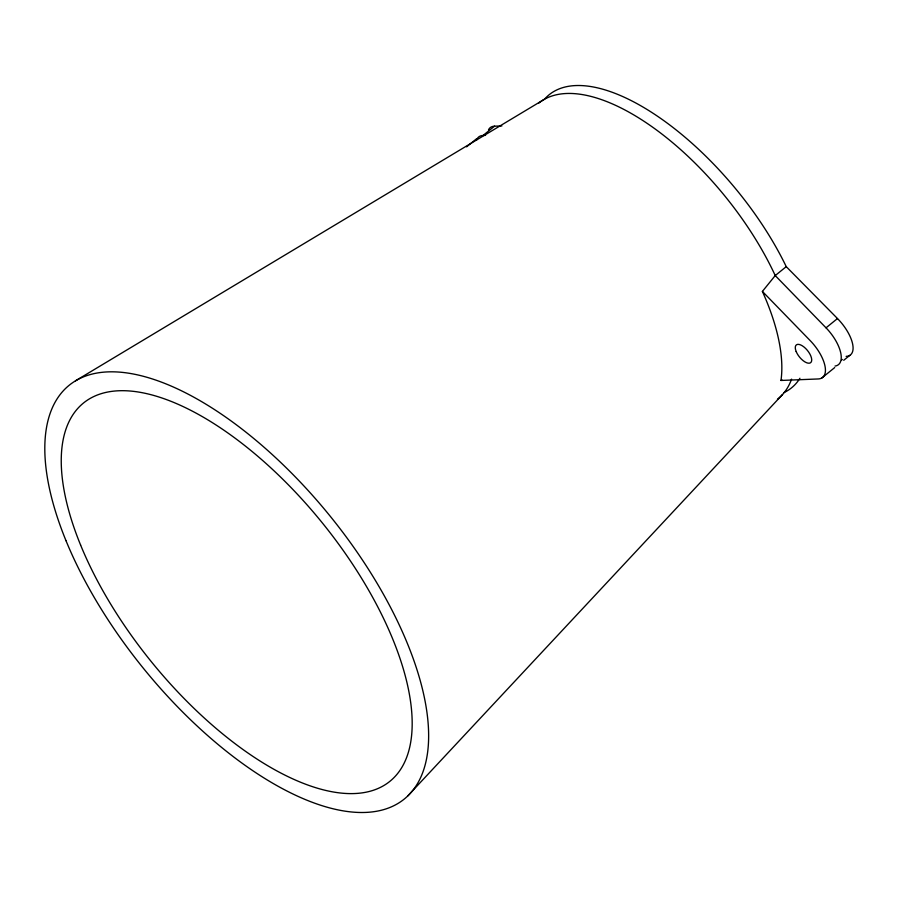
<?xml version="1.0" encoding="UTF-8"?>
<svg xmlns="http://www.w3.org/2000/svg" width="898" height="898" viewBox="0 0 898 898"><rect width="100%" height="100%" fill="white"/><g stroke="black" fill="none" stroke-linecap="round" stroke-linejoin="round"><path stroke-width="1.35" d="M762.391 291.423L810.209 340.623A30.431 13.762 51 0 1 818.213 378.956L780.991 380.46A193.014 87.319 51 0 0 762.391 291.423L775.232 275.563L786.244 266.65L837.486 318.543A30.431 13.414 50.3 0 1 846.129 356.36M407.782 795.909L782.528 394.525M780.991 380.46L781.844 379.663M466.578 146.845L476.456 138.853M476.524 140.088A30.431 13.762 51 0 1 483.079 135.452L494.54 126.18L501.87 125.945M835.028 366.07A30.431 13.762 51 0 0 826.025 327.826L837.486 318.543M841.594 360.042L842.346 359.425M821.861 377.957L834.702 367.574M843.738 360.266L849.777 355.384M75.454 380.842L544.244 99.364M483.079 135.452L485.56 135.351M826.025 327.826L775.232 275.563A190.163 86.028 51 0 0 538.654 103.214M488.523 129.772A30.431 13.414 50.3 0 1 494.551 126.18M799.927 378.249A190.163 83.795 50.3 0 1 784.044 392.572M544.671 99.061A190.163 83.795 50.3 0 1 660.052 117.975A190.163 83.795 50.3 0 1 786.266 266.695M791.576 379.136A190.163 86.028 51 0 1 777.466 399.195M796.178 351.567A11.405 5.163 51 0 0 810.4 362.837A11.405 5.163 51 0 0 803.901 346.931A11.405 5.163 51 0 0 796.178 351.567M80.618 545.086A243.414 110.117 51 0 0 384.086 785.38A243.414 110.117 51 0 0 245.322 446.025A243.414 110.117 51 0 0 80.618 545.086M65.992 540.675A266.223 120.444 51 0 0 397.904 803.497A266.223 120.444 51 0 0 246.142 432.331A266.223 120.444 51 0 0 65.992 540.675"/></g></svg>
